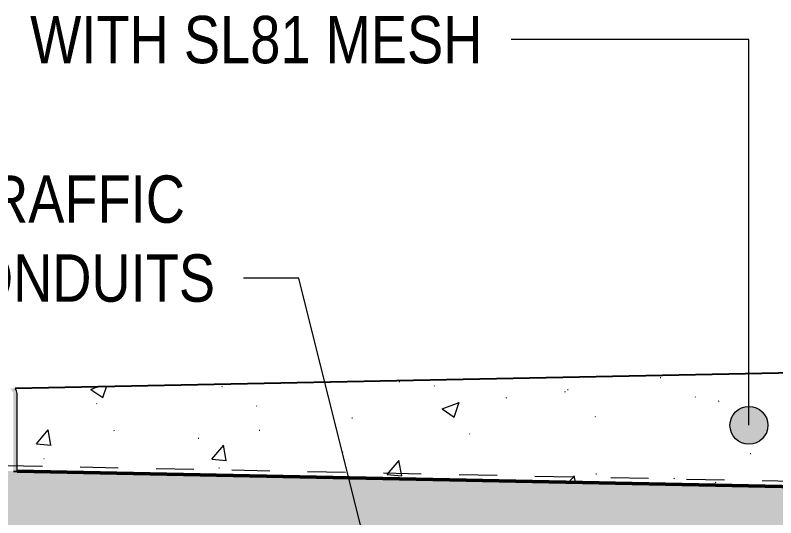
# Model space of a CAD drawing. Header units: metres. Extents: x -1215.1 to -1160.7, y 0 to 26.6.
# Drawn here: x -1187.84 to -1185.833, y 21.734 to 23.06 of the extents above; entities that cross this region are included whole.
import ezdxf

# ---------------------------------------------------------------- set-up
doc = ezdxf.new("R2010")
doc.units = ezdxf.units.M
doc.linetypes.add('JacobsDash', pattern=[0.0045, 0.003, -0.0015])
for name, color, linetype, lineweight in [('A-DETL', 7, 'Continuous', 13), ('A-DETL-GENF', 7, 'Continuous', 9), ('A-FLOR', 7, 'Continuous', 50), ('A-FLOR-PATT', 7, 'Continuous', 50), ('G-ANNO-TEXT', 7, 'Continuous', 9)]:
    doc.layers.add(name, color=color, linetype=linetype, lineweight=lineweight)
doc.styles.add('Arial Narrow', font='ARIALN.TTF', dxfattribs={"height": 0.125})

msp = doc.modelspace()

# ---------------------------------------------------------------- hatches: boundary and pattern name
at = {"layer": 'A-DETL-GENF'}
h = msp.add_hatch(dxfattribs=at)
h.set_pattern_fill('FP_2', color=256, style=0, pattern_type=2)
h.set_pattern_definition([(50, (-1197.578, 10.849), (0.462752, -0.040482), [0.04839, -0.53226]), (355, (-1197.578, 10.849), (-0.089515, 0.485288), [0.03871, -0.42581]), (100.451, (-1197.54, 10.846), (0.373239, 0.444792), [0.04112, -0.45235]), (46.184, (-1197.578, 10.979), (0.688537, -0.106788), [0.07258, -0.79839]), (96.636, (-1197.521, 10.97), (0.603004, 0.628464), [0.06168, -0.67852]), (351.184, (-1197.578, 10.979), (0.603003, 0.628458), [0.05806, -0.63871]), (21, (-1197.514, 10.946), (0.385096, -0.259757), [0.04839, -0.53226]), (326, (-1197.514, 10.946), (0.156981, 0.46784), [0.03871, -0.42581]), (71.451, (-1197.482, 10.925), (0.542082, 0.208074), [0.04112, -0.45235]), (37.5, (-1197.578, 10.849), (0.0078486, 0.2147693), [0.00168, -0.41897, 0.00168, -0.43058, -0.42742]), (37.5, (-1197.578, 10.849), (0.0078486, 0.2147693), [-0.8529, 0.00168, -0.42574]), (7.5, (-1197.578, 10.849), (0.1697183, 0.2544596), [0.00168, -0.24477, 0.00168, -0.40929, -0.1629]), (7.5, (-1197.578, 10.849), (0.1697183, 0.2544596), [-0.65742, 0.00168, -0.16123]), (327.5, (-1197.722, 10.849), (0.344396, -0.014553), [0.00168, -0.15961, 0.00168, -0.50155, -0.66774]), (327.5, (-1197.722, 10.849), (0.344396, -0.014553), [-0.66451, 0.00168, -0.66606]), (317.5, (-1197.787, 10.849), (0.376253, 0.064585), [0.00168, -0.208, 0.00168, -0.33252, -0.47419]), (317.5, (-1197.787, 10.849), (0.376253, 0.064585), [-0.54387, 0.00168, -0.47252])])
h.paths.add_polyline_path([(-1184.7752, 21.7958), (-1184.7752, 22.1362), (-1184.7952, 22.1357), (-1184.7952, 21.7962), (-1184.7801, 21.7959)])
h.paths.add_polyline_path([(-1184.8052, 21.7964), (-1184.8052, 22.1356), (-1187.84, 22.0748), (-1187.8368, 22.0686), (-1187.8358, 22.0651), (-1187.8352, 22.0598), (-1187.8352, 21.8566), (-1185.3427, 21.807)])
msp.add_hatch(color=256, dxfattribs=at).paths.add_polyline_path([(-1187.8352, 21.8565), (-1187.8358, 22.0651), (-1187.8368, 22.0686), (-1187.8392, 22.0735), (-1187.8403, 22.0753), (-1187.8566, 22.0745), (-1187.8531, 22.0732), (-1187.8501, 22.0711), (-1187.8467, 22.0664), (-1187.8456, 22.0633), (-1187.8452, 22.0597), (-1187.8452, 21.8565)])
at = {"layer": 'A-FLOR-PATT', "true_color": 0xc0c0c0}
msp.add_hatch(color=9, dxfattribs=at).paths.add_polyline_path([(-1212.52, 21.4972), (-1210.711, 21.5315), (-1201.9529, 21.7107), (-1196.267, 21.825), (-1184.2354, 21.585), (-1182.52, 21.551), (-1182.52, 21.751), (-1184.7952, 21.7957), (-1184.8052, 21.796), (-1190.8794, 21.9172), (-1196.267, 22.025), (-1204.1676, 21.8656), (-1210.8116, 21.7296), (-1212.52, 21.6972)])
at = {"layer": 'G-ANNO-TEXT'}
h = msp.add_hatch(color=256, dxfattribs=at)
edge = h.paths.add_edge_path()
edge.add_arc((-1185.9041, 21.9778), 0.05, 0, 360)

# ---------------------------------------------------------------- linework, layer by layer
at = {"layer": 'A-DETL', "lineweight": 25}
for p, q in [((-1184.8052, 22.1356), (-1187.8403, 22.0753)), ((-1187.8452, 21.8565), (-1184.8052, 21.796))]:
    msp.add_line(p, q, dxfattribs=at)
at = {"layer": 'A-DETL', "lineweight": 18}
for p, q in [((-1187.8352, 21.8565), (-1187.8352, 22.0619)), ((-1187.8452, 21.8565), (-1187.8352, 21.8565))]:
    msp.add_line(p, q, dxfattribs=at)
at = {"layer": 'A-DETL', "linetype": 'JacobsDash', "lineweight": 18}
msp.add_line((-1196.2669, 22.0402), (-1184.775, 21.81), dxfattribs=at)
at = {"layer": 'A-DETL', "lineweight": 18}
msp.add_arc((-1187.86, 22.0601), 0.0248, 4.2839, 37.795, dxfattribs=at)
at = {"layer": 'A-FLOR'}
for p, q in [((-1187.8352, 21.8566), (-1184.8052, 21.7964)), ((-1184.8052, 21.7964), (-1187.8352, 21.8566))]:
    msp.add_line(p, q, dxfattribs=at)
at = {"layer": 'G-ANNO-TEXT'}
for p, q in [((-1186.0836, 22.9961), (-1186.5319, 22.9961)), ((-1185.9041, 22.9961), (-1186.0836, 22.9961)), ((-1185.9041, 21.9778), (-1185.9041, 22.9961)), ((-1187.203, 22.3666), (-1187.2375, 22.3666)), ((-1187.0919, 22.3666), (-1187.203, 22.3666)), ((-1186.7262, 20.9003), (-1187.0919, 22.3666))]:
    msp.add_line(p, q, dxfattribs=at)
msp.add_circle((-1185.9041, 21.9778), 0.05, dxfattribs=at)

# ---------------------------------------------------------------- texts
at = {"layer": 'G-ANNO-TEXT', "char_height": 0.125, "attachment_point": 1, "style": 'Arial Narrow', "bg_fill": 3, "box_fill_scale": 1, "bg_fill_color": 256, "bg_fill_true_color": 13158600, "bg_fill_transparency": 0}
for s, insert in [('WITH SL81 MESH', (-1187.8009, 23.0586)), ('3x80 DIA TRAFFIC ', (-1188.6255, 22.6375)), ('SIGNAL CONDUITS', (-1188.6255, 22.4291))]:
    msp.add_mtext(s, dxfattribs=dict(at, insert=insert))

doc.saveas('drawing.dxf')
